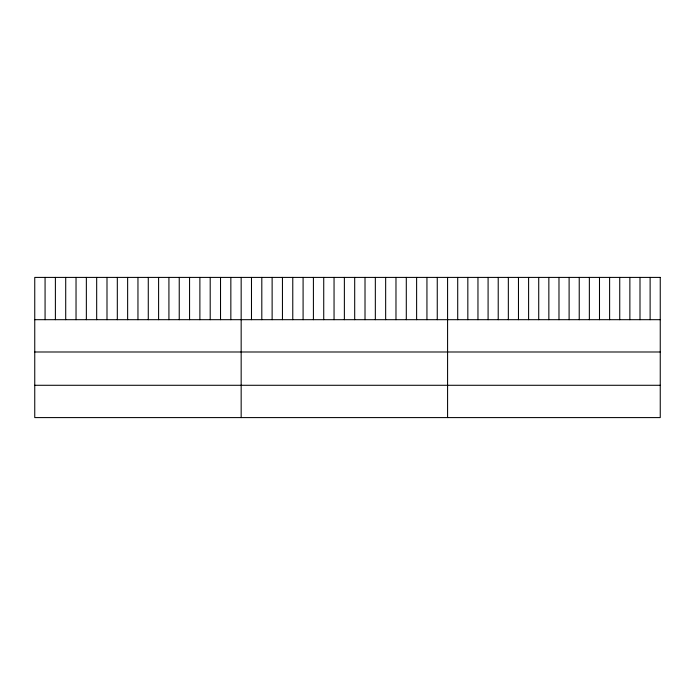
<?xml version="1.0" encoding="UTF-8"?>
<svg xmlns="http://www.w3.org/2000/svg" width="695" height="695" viewBox="0 0 695 695"><rect width="100%" height="100%" fill="white"/><g stroke="black" fill="none" stroke-linecap="round" stroke-linejoin="round"><path stroke-width="1.04" d="M34.75 319.683L660.25 319.683M34.75 351.991L660.25 351.991M34.75 385.282L660.25 385.282M650.12 277.409L650.12 319.683M639.999 277.409L639.999 319.683M629.87 277.409L629.87 319.683M619.74 277.409L619.74 319.683M609.611 277.409L609.611 319.683M599.49 277.409L599.49 319.683M589.36 277.409L589.36 319.683M579.23 277.409L579.23 319.683M569.109 277.409L569.109 319.683M558.98 277.409L558.98 319.683M548.85 277.409L548.85 319.683M538.721 277.409L538.721 319.683M528.6 277.409L528.6 319.683M518.47 277.409L518.47 319.683M508.34 277.409L508.34 319.683M498.219 277.409L498.219 319.683M488.09 277.409L488.09 319.683M477.96 277.409L477.96 319.683M467.831 277.409L467.831 319.683M457.71 277.409L457.71 319.683M447.58 277.409L447.58 417.591M437.259 277.409L437.259 319.683M426.939 277.409L426.939 319.683M416.618 277.409L416.618 319.683M406.297 277.409L406.297 319.683M395.976 277.409L395.976 319.683M385.656 277.409L385.656 319.683M375.335 277.409L375.335 319.683M365.014 277.409L365.014 319.683M354.693 277.409L354.693 319.683M344.373 277.409L344.373 319.683M334.052 277.409L334.052 319.683M323.731 277.409L323.731 319.683M313.41 277.409L313.41 319.683M303.089 277.409L303.089 319.683M292.769 277.409L292.769 319.683M282.448 277.409L282.448 319.683M272.127 277.409L272.127 319.683M261.807 277.409L261.807 319.683M251.486 277.409L251.486 319.683M241.165 277.409L241.165 417.591M230.844 277.409L230.844 319.683M220.524 277.409L220.524 319.683M210.203 277.409L210.203 319.683M199.882 277.409L199.882 319.683M189.561 277.409L189.561 319.683M179.24 277.409L179.24 319.683M168.92 277.409L168.92 319.683M158.599 277.409L158.599 319.683M148.278 277.409L148.278 319.683M137.958 277.409L137.958 319.683M127.637 277.409L127.637 319.683M117.316 277.409L117.316 319.683M106.995 277.409L106.995 319.683M96.675 277.409L96.675 319.683M86.354 277.409L86.354 319.683M76.033 277.409L76.033 319.683M65.712 277.409L65.712 319.683M55.392 277.409L55.392 319.683M45.071 277.409L45.071 319.683M660.25 277.409L34.75 277.409L34.75 417.591L660.25 417.591L660.25 277.409"/></g></svg>
